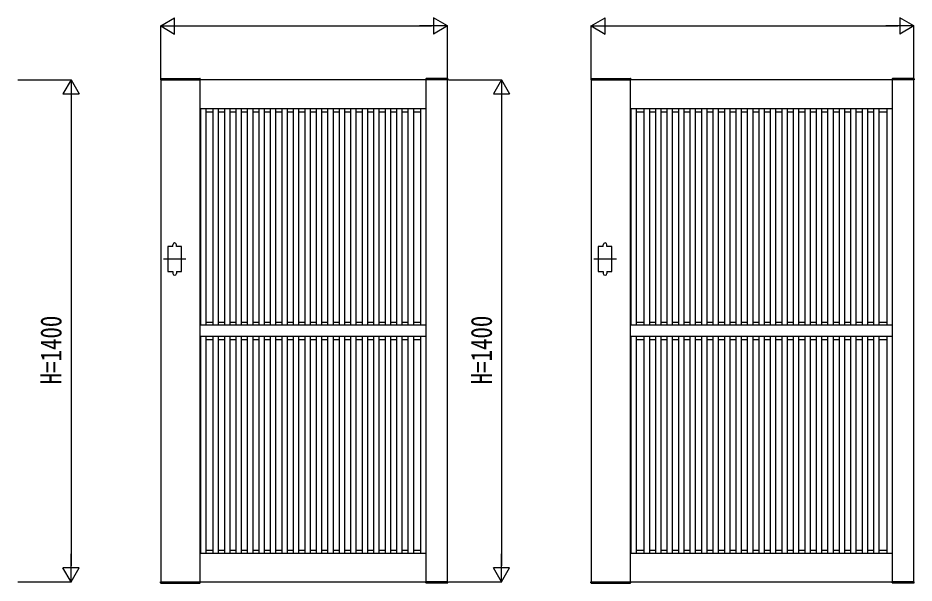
# Model space of a CAD drawing. Units: millimetres, scale not verified. Extents: x -8410 to 8410, y -5940 to 5940.
# Drawn here: x -1008 to 1491, y -1054 to 522 of the extents above; entities that cross this region are included whole.
import ezdxf
from ezdxf.enums import TextEntityAlignment as Align

# ---------------------------------------------------------------- set-up
doc = ezdxf.new("R2010")
doc.units = ezdxf.units.MM
doc.header["$LTSCALE"] = 30
for name, color, linetype in [('0-2_YKK_11', 7, 'Continuous'), ('0-3_YKK_A1', 4, 'Continuous'), ('0-4_YKK_D', 6, 'Continuous')]:
    doc.layers.add(name, color=color, linetype=linetype)
doc.styles.add('ＭＳ ゴシック', font='')
doc.styles.get('ＭＳ ゴシック').set_extended_font_data('MS Gothic')

msp = doc.modelspace()

# ---------------------------------------------------------------- linework, layer by layer
at = {"layer": '0-2_YKK_11'}
for p, q in [((-499.96, -1050), (-499.96, 350)), ((130.04, -1050), (130.04, 350)), ((700.04, -1050), (700.04, 350)), ((1430.04, -1050), (1430.04, 350)), ((-499.96, 270), (130.04, 270)), ((700.04, 270), (1430.04, 270)), ((130.04, -334.5), (-499.96, -334.5)), ((1430.04, -334.5), (700.04, -334.5)), ((130.04, -365.5), (-499.96, -365.5)), ((1430.04, -365.5), (700.04, -365.5)), ((-499.96, -970), (130.04, -970)), ((700.04, -970), (1430.04, -970))]:
    msp.add_line(p, q, dxfattribs=at)
for points in [[(-609.96, 350), (-609.96, -1050), (190.04, -1050), (190.04, 350)], [(590.04, 350), (590.04, -1050), (1490.04, -1050), (1490.04, 350)]]:
    msp.add_lwpolyline(points, close=True, dxfattribs=at)
at = {"layer": '0-3_YKK_A1'}
for p, q in [((-610.33, 352.55), (-610.46, 350)), ((-610.46, 350), (-499.46, 350)), ((-609.33, 353.5), (-500.59, 353.5)), ((-499.59, 352.55), (-499.46, 350)), ((129.67, 352.55), (129.54, 350)), ((190.54, 350), (129.54, 350)), ((189.41, 353.5), (130.67, 353.5)), ((190.41, 352.55), (190.54, 350)), ((589.67, 352.55), (589.54, 350)), ((589.54, 350), (700.54, 350)), ((590.67, 353.5), (699.41, 353.5)), ((700.41, 352.55), (700.54, 350)), ((1429.67, 352.55), (1429.54, 350)), ((1490.54, 350), (1429.54, 350)), ((1489.41, 353.5), (1430.67, 353.5)), ((1490.41, 352.55), (1490.54, 350)), ((-499.96, 260.9), (-499.16, 260.9)), ((-499.16, 270), (-499.16, -334.5)), ((-484.16, 270), (-484.16, -334.5)), ((-484.16, 260.9), (-464.46, 260.9)), ((-464.46, 270), (-464.46, -334.5)), ((-449.46, 270), (-449.46, -334.5)), ((-449.46, 260.9), (-432.46, 260.9)), ((-432.46, 270), (-432.46, -334.5)), ((-417.46, 270), (-417.46, -334.5)), ((-417.46, 260.9), (-400.46, 260.9)), ((-400.46, 270), (-400.46, -334.5)), ((-385.46, 270), (-385.46, -334.5)), ((-385.46, 260.9), (-368.46, 260.9)), ((-368.46, 270), (-368.46, -334.5)), ((-353.46, 270), (-353.46, -334.5)), ((-353.46, 260.9), (-336.46, 260.9)), ((-336.46, 270), (-336.46, -334.5)), ((-321.46, 270), (-321.46, -334.5)), ((-321.46, 260.9), (-304.46, 260.9)), ((-304.46, 270), (-304.46, -334.5)), ((-289.46, 270), (-289.46, -334.5)), ((-289.46, 260.9), (-272.46, 260.9)), ((-272.46, 270), (-272.46, -334.5)), ((-257.46, 270), (-257.46, -334.5)), ((-257.46, 260.9), (-240.46, 260.9)), ((-240.46, 270), (-240.46, -334.5)), ((-225.46, 270), (-225.46, -334.5)), ((-225.46, 260.9), (-208.46, 260.9)), ((-208.46, 270), (-208.46, -334.5)), ((-193.46, 270), (-193.46, -334.5)), ((-193.46, 260.9), (-176.46, 260.9)), ((-176.46, 270), (-176.46, -334.5)), ((-161.46, 270), (-161.46, -334.5)), ((-161.46, 260.9), (-144.46, 260.9)), ((-144.46, 270), (-144.46, -334.5)), ((-129.46, 270), (-129.46, -334.5)), ((-129.46, 260.9), (-112.46, 260.9)), ((-112.46, 270), (-112.46, -334.5)), ((-97.46, 270), (-97.46, -334.5)), ((-97.46, 260.9), (-80.46, 260.9)), ((-80.46, 270), (-80.46, -334.5)), ((-65.46, 270), (-65.46, -334.5)), ((-65.46, 260.9), (-48.46, 260.9)), ((-48.46, 270), (-48.46, -334.5)), ((-33.46, 270), (-33.46, -334.5)), ((-33.46, 260.9), (-16.46, 260.9)), ((-16.46, 270), (-16.46, -334.5)), ((-1.46, 270), (-1.46, -334.5)), ((-1.46, 260.9), (15.54, 260.9)), ((15.54, 270), (15.54, -334.5)), ((30.54, 270), (30.54, -334.5)), ((30.54, 260.9), (47.54, 260.9)), ((47.54, 270), (47.54, -334.5)), ((62.54, 270), (62.54, -334.5)), ((62.54, 260.9), (79.54, 260.9)), ((79.54, 270), (79.54, -334.5)), ((94.54, 270), (94.54, -334.5)), ((94.54, 260.9), (114.24, 260.9)), ((114.24, 270), (114.24, -334.5)), ((129.24, 270), (129.24, -334.5)), ((129.24, 260.9), (130.04, 260.9)), ((700.04, 260.9), (700.84, 260.9)), ((700.84, 270), (700.84, -334.5)), ((715.84, 270), (715.84, -334.5)), ((715.84, 260.9), (737.54, 260.9)), ((737.54, 270), (737.54, -334.5)), ((752.54, 270), (752.54, -334.5)), ((752.54, 260.9), (769.54, 260.9)), ((769.54, 270), (769.54, -334.5)), ((784.54, 270), (784.54, -334.5)), ((784.54, 260.9), (801.54, 260.9)), ((801.54, 270), (801.54, -334.5)), ((816.54, 270), (816.54, -334.5)), ((816.54, 260.9), (833.54, 260.9)), ((833.54, 270), (833.54, -334.5)), ((848.54, 270), (848.54, -334.5)), ((848.54, 260.9), (865.54, 260.9)), ((865.54, 270), (865.54, -334.5)), ((880.54, 270), (880.54, -334.5)), ((880.54, 260.9), (897.54, 260.9)), ((897.54, 270), (897.54, -334.5)), ((912.54, 270), (912.54, -334.5)), ((912.54, 260.9), (929.54, 260.9)), ((929.54, 270), (929.54, -334.5)), ((944.54, 270), (944.54, -334.5)), ((944.54, 260.9), (961.54, 260.9)), ((961.54, 270), (961.54, -334.5)), ((976.54, 270), (976.54, -334.5)), ((976.54, 260.9), (993.54, 260.9)), ((993.54, 270), (993.54, -334.5)), ((1008.54, 270), (1008.54, -334.5)), ((1008.54, 260.9), (1025.54, 260.9)), ((1025.54, 270), (1025.54, -334.5)), ((1040.54, 270), (1040.54, -334.5)), ((1040.54, 260.9), (1057.54, 260.9)), ((1057.54, 270), (1057.54, -334.5)), ((1072.54, 270), (1072.54, -334.5)), ((1072.54, 260.9), (1089.54, 260.9)), ((1089.54, 270), (1089.54, -334.5)), ((1104.54, 270), (1104.54, -334.5)), ((1104.54, 260.9), (1121.54, 260.9)), ((1121.54, 270), (1121.54, -334.5)), ((1136.54, 270), (1136.54, -334.5)), ((1136.54, 260.9), (1153.54, 260.9)), ((1153.54, 270), (1153.54, -334.5)), ((1168.54, 270), (1168.54, -334.5)), ((1168.54, 260.9), (1185.54, 260.9)), ((1185.54, 270), (1185.54, -334.5)), ((1200.54, 270), (1200.54, -334.5)), ((1200.54, 260.9), (1217.54, 260.9)), ((1217.54, 270), (1217.54, -334.5)), ((1232.54, 270), (1232.54, -334.5)), ((1232.54, 260.9), (1249.54, 260.9)), ((1249.54, 270), (1249.54, -334.5)), ((1264.54, 270), (1264.54, -334.5)), ((1264.54, 260.9), (1281.54, 260.9)), ((1281.54, 270), (1281.54, -334.5)), ((1296.54, 270), (1296.54, -334.5)), ((1296.54, 260.9), (1313.54, 260.9)), ((1313.54, 270), (1313.54, -334.5)), ((1328.54, 270), (1328.54, -334.5)), ((1328.54, 260.9), (1345.54, 260.9)), ((1345.54, 270), (1345.54, -334.5)), ((1360.54, 270), (1360.54, -334.5)), ((1360.54, 260.9), (1377.54, 260.9)), ((1377.54, 270), (1377.54, -334.5)), ((1392.54, 270), (1392.54, -334.5)), ((1392.54, 260.9), (1414.24, 260.9)), ((1414.24, 270), (1414.24, -334.5)), ((1429.24, 270), (1429.24, -334.5)), ((1429.24, 260.9), (1430.04, 260.9)), ((-575.96, -115), (-575.96, -110)), ((-565.96, -115), (-565.96, -110)), ((624.04, -115), (624.04, -110)), ((634.04, -115), (634.04, -110)), ((-539.46, -150), (-602.46, -150)), ((660.54, -150), (597.54, -150)), ((-575.96, -185), (-575.96, -190)), ((-565.96, -185), (-565.96, -190)), ((624.04, -185), (624.04, -190)), ((634.04, -185), (634.04, -190)), ((-499.96, -326), (-499.16, -326)), ((-484.16, -326), (-464.46, -326)), ((-449.46, -326), (-432.46, -326)), ((-417.46, -326), (-400.46, -326)), ((-385.46, -326), (-368.46, -326)), ((-353.46, -326), (-336.46, -326)), ((-321.46, -326), (-304.46, -326)), ((-289.46, -326), (-272.46, -326)), ((-257.46, -326), (-240.46, -326)), ((-225.46, -326), (-208.46, -326)), ((-193.46, -326), (-176.46, -326)), ((-161.46, -326), (-144.46, -326)), ((-129.46, -326), (-112.46, -326)), ((-97.46, -326), (-80.46, -326)), ((-65.46, -326), (-48.46, -326)), ((-33.46, -326), (-16.46, -326)), ((-1.46, -326), (15.54, -326)), ((30.54, -326), (47.54, -326)), ((62.54, -326), (79.54, -326)), ((94.54, -326), (114.24, -326)), ((129.24, -326), (130.04, -326)), ((700.04, -326), (700.84, -326)), ((715.84, -326), (737.54, -326)), ((752.54, -326), (769.54, -326)), ((784.54, -326), (801.54, -326)), ((816.54, -326), (833.54, -326)), ((848.54, -326), (865.54, -326)), ((880.54, -326), (897.54, -326)), ((912.54, -326), (929.54, -326)), ((944.54, -326), (961.54, -326)), ((976.54, -326), (993.54, -326)), ((1008.54, -326), (1025.54, -326)), ((1040.54, -326), (1057.54, -326)), ((1072.54, -326), (1089.54, -326)), ((1104.54, -326), (1121.54, -326)), ((1136.54, -326), (1153.54, -326)), ((1168.54, -326), (1185.54, -326)), ((1200.54, -326), (1217.54, -326)), ((1232.54, -326), (1249.54, -326)), ((1264.54, -326), (1281.54, -326)), ((1296.54, -326), (1313.54, -326)), ((1328.54, -326), (1345.54, -326)), ((1360.54, -326), (1377.54, -326)), ((1392.54, -326), (1414.24, -326)), ((1429.24, -326), (1430.04, -326)), ((-499.96, -374.6), (-499.16, -374.6)), ((-499.16, -365.5), (-499.16, -970)), ((-484.16, -365.5), (-484.16, -970)), ((-484.16, -374.6), (-464.46, -374.6)), ((-464.46, -365.5), (-464.46, -970)), ((-449.46, -365.5), (-449.46, -970)), ((-449.46, -374.6), (-432.46, -374.6)), ((-432.46, -365.5), (-432.46, -970)), ((-417.46, -365.5), (-417.46, -970)), ((-417.46, -374.6), (-400.46, -374.6)), ((-400.46, -365.5), (-400.46, -970)), ((-385.46, -365.5), (-385.46, -970)), ((-385.46, -374.6), (-368.46, -374.6)), ((-368.46, -365.5), (-368.46, -970)), ((-353.46, -365.5), (-353.46, -970)), ((-353.46, -374.6), (-336.46, -374.6)), ((-336.46, -365.5), (-336.46, -970)), ((-321.46, -365.5), (-321.46, -970)), ((-321.46, -374.6), (-304.46, -374.6)), ((-304.46, -365.5), (-304.46, -970)), ((-289.46, -365.5), (-289.46, -970)), ((-289.46, -374.6), (-272.46, -374.6)), ((-272.46, -365.5), (-272.46, -970)), ((-257.46, -365.5), (-257.46, -970)), ((-257.46, -374.6), (-240.46, -374.6)), ((-240.46, -365.5), (-240.46, -970)), ((-225.46, -365.5), (-225.46, -970)), ((-225.46, -374.6), (-208.46, -374.6)), ((-208.46, -365.5), (-208.46, -970)), ((-193.46, -365.5), (-193.46, -970)), ((-193.46, -374.6), (-176.46, -374.6)), ((-176.46, -365.5), (-176.46, -970)), ((-161.46, -365.5), (-161.46, -970)), ((-161.46, -374.6), (-144.46, -374.6)), ((-144.46, -365.5), (-144.46, -970)), ((-129.46, -365.5), (-129.46, -970)), ((-129.46, -374.6), (-112.46, -374.6)), ((-112.46, -365.5), (-112.46, -970)), ((-97.46, -365.5), (-97.46, -970)), ((-97.46, -374.6), (-80.46, -374.6)), ((-80.46, -365.5), (-80.46, -970)), ((-65.46, -365.5), (-65.46, -970)), ((-65.46, -374.6), (-48.46, -374.6)), ((-48.46, -365.5), (-48.46, -970)), ((-33.46, -365.5), (-33.46, -970)), ((-33.46, -374.6), (-16.46, -374.6)), ((-16.46, -365.5), (-16.46, -970)), ((-1.46, -365.5), (-1.46, -970)), ((-1.46, -374.6), (15.54, -374.6)), ((15.54, -365.5), (15.54, -970)), ((30.54, -365.5), (30.54, -970)), ((30.54, -374.6), (47.54, -374.6)), ((47.54, -365.5), (47.54, -970)), ((62.54, -365.5), (62.54, -970)), ((62.54, -374.6), (79.54, -374.6)), ((79.54, -365.5), (79.54, -970)), ((94.54, -365.5), (94.54, -970)), ((94.54, -374.6), (114.24, -374.6)), ((114.24, -365.5), (114.24, -970)), ((129.24, -365.5), (129.24, -970)), ((129.24, -374.6), (130.04, -374.6)), ((700.04, -374.6), (700.84, -374.6)), ((700.84, -365.5), (700.84, -970)), ((715.84, -365.5), (715.84, -970)), ((715.84, -374.6), (737.54, -374.6)), ((737.54, -365.5), (737.54, -970)), ((752.54, -365.5), (752.54, -970)), ((752.54, -374.6), (769.54, -374.6)), ((769.54, -365.5), (769.54, -970)), ((784.54, -365.5), (784.54, -970)), ((784.54, -374.6), (801.54, -374.6)), ((801.54, -365.5), (801.54, -970)), ((816.54, -365.5), (816.54, -970)), ((816.54, -374.6), (833.54, -374.6)), ((833.54, -365.5), (833.54, -970)), ((848.54, -365.5), (848.54, -970)), ((848.54, -374.6), (865.54, -374.6)), ((865.54, -365.5), (865.54, -970)), ((880.54, -365.5), (880.54, -970)), ((880.54, -374.6), (897.54, -374.6)), ((897.54, -365.5), (897.54, -970)), ((912.54, -365.5), (912.54, -970)), ((912.54, -374.6), (929.54, -374.6)), ((929.54, -365.5), (929.54, -970)), ((944.54, -365.5), (944.54, -970)), ((944.54, -374.6), (961.54, -374.6)), ((961.54, -365.5), (961.54, -970)), ((976.54, -365.5), (976.54, -970)), ((976.54, -374.6), (993.54, -374.6)), ((993.54, -365.5), (993.54, -970)), ((1008.54, -365.5), (1008.54, -970)), ((1008.54, -374.6), (1025.54, -374.6)), ((1025.54, -365.5), (1025.54, -970)), ((1040.54, -365.5), (1040.54, -970)), ((1040.54, -374.6), (1057.54, -374.6)), ((1057.54, -365.5), (1057.54, -970)), ((1072.54, -365.5), (1072.54, -970)), ((1072.54, -374.6), (1089.54, -374.6)), ((1089.54, -365.5), (1089.54, -970)), ((1104.54, -365.5), (1104.54, -970)), ((1104.54, -374.6), (1121.54, -374.6)), ((1121.54, -365.5), (1121.54, -970)), ((1136.54, -365.5), (1136.54, -970)), ((1136.54, -374.6), (1153.54, -374.6)), ((1153.54, -365.5), (1153.54, -970)), ((1168.54, -365.5), (1168.54, -970)), ((1168.54, -374.6), (1185.54, -374.6)), ((1185.54, -365.5), (1185.54, -970)), ((1200.54, -365.5), (1200.54, -970)), ((1200.54, -374.6), (1217.54, -374.6)), ((1217.54, -365.5), (1217.54, -970)), ((1232.54, -365.5), (1232.54, -970)), ((1232.54, -374.6), (1249.54, -374.6)), ((1249.54, -365.5), (1249.54, -970)), ((1264.54, -365.5), (1264.54, -970)), ((1264.54, -374.6), (1281.54, -374.6)), ((1281.54, -365.5), (1281.54, -970)), ((1296.54, -365.5), (1296.54, -970)), ((1296.54, -374.6), (1313.54, -374.6)), ((1313.54, -365.5), (1313.54, -970)), ((1328.54, -365.5), (1328.54, -970)), ((1328.54, -374.6), (1345.54, -374.6)), ((1345.54, -365.5), (1345.54, -970)), ((1360.54, -365.5), (1360.54, -970)), ((1360.54, -374.6), (1377.54, -374.6)), ((1377.54, -365.5), (1377.54, -970)), ((1392.54, -365.5), (1392.54, -970)), ((1392.54, -374.6), (1414.24, -374.6)), ((1414.24, -365.5), (1414.24, -970)), ((1429.24, -365.5), (1429.24, -970)), ((1429.24, -374.6), (1430.04, -374.6)), ((-499.96, -961.5), (-499.16, -961.5)), ((-484.16, -961.5), (-464.46, -961.5)), ((-449.46, -961.5), (-432.46, -961.5)), ((-417.46, -961.5), (-400.46, -961.5)), ((-385.46, -961.5), (-368.46, -961.5)), ((-353.46, -961.5), (-336.46, -961.5)), ((-321.46, -961.5), (-304.46, -961.5)), ((-289.46, -961.5), (-272.46, -961.5)), ((-257.46, -961.5), (-240.46, -961.5)), ((-225.46, -961.5), (-208.46, -961.5)), ((-193.46, -961.5), (-176.46, -961.5)), ((-161.46, -961.5), (-144.46, -961.5)), ((-129.46, -961.5), (-112.46, -961.5)), ((-97.46, -961.5), (-80.46, -961.5)), ((-65.46, -961.5), (-48.46, -961.5)), ((-33.46, -961.5), (-16.46, -961.5)), ((-1.46, -961.5), (15.54, -961.5)), ((30.54, -961.5), (47.54, -961.5)), ((62.54, -961.5), (79.54, -961.5)), ((94.54, -961.5), (114.24, -961.5)), ((129.24, -961.5), (130.04, -961.5)), ((700.04, -961.5), (700.84, -961.5)), ((715.84, -961.5), (737.54, -961.5)), ((752.54, -961.5), (769.54, -961.5)), ((784.54, -961.5), (801.54, -961.5)), ((816.54, -961.5), (833.54, -961.5)), ((848.54, -961.5), (865.54, -961.5)), ((880.54, -961.5), (897.54, -961.5)), ((912.54, -961.5), (929.54, -961.5)), ((944.54, -961.5), (961.54, -961.5)), ((976.54, -961.5), (993.54, -961.5)), ((1008.54, -961.5), (1025.54, -961.5)), ((1040.54, -961.5), (1057.54, -961.5)), ((1072.54, -961.5), (1089.54, -961.5)), ((1104.54, -961.5), (1121.54, -961.5)), ((1136.54, -961.5), (1153.54, -961.5)), ((1168.54, -961.5), (1185.54, -961.5)), ((1200.54, -961.5), (1217.54, -961.5)), ((1232.54, -961.5), (1249.54, -961.5)), ((1264.54, -961.5), (1281.54, -961.5)), ((1296.54, -961.5), (1313.54, -961.5)), ((1328.54, -961.5), (1345.54, -961.5)), ((1360.54, -961.5), (1377.54, -961.5)), ((1392.54, -961.5), (1414.24, -961.5)), ((1429.24, -961.5), (1430.04, -961.5)), ((-610.46, -1050), (-499.46, -1050)), ((-610.33, -1052.55), (-610.46, -1050)), ((-609.33, -1053.5), (-500.59, -1053.5)), ((-499.59, -1052.55), (-499.46, -1050)), ((190.54, -1050), (129.54, -1050)), ((129.67, -1052.55), (129.54, -1050)), ((189.41, -1053.5), (130.67, -1053.5)), ((190.41, -1052.55), (190.54, -1050)), ((589.54, -1050), (700.54, -1050)), ((589.67, -1052.55), (589.54, -1050)), ((590.67, -1053.5), (699.41, -1053.5)), ((700.41, -1052.55), (700.54, -1050)), ((1490.54, -1050), (1429.54, -1050)), ((1429.67, -1052.55), (1429.54, -1050)), ((1489.41, -1053.5), (1430.67, -1053.5)), ((1490.41, -1052.55), (1490.54, -1050))]:
    msp.add_line(p, q, dxfattribs=at)
for points in [[(-575.96, -115), (-589.96, -115), (-589.96, -185), (-575.96, -185)], [(-565.96, -185), (-551.96, -185), (-551.96, -115), (-565.96, -115)], [(624.04, -115), (610.04, -115), (610.04, -185), (624.04, -185)], [(634.04, -185), (648.04, -185), (648.04, -115), (634.04, -115)]]:
    msp.add_lwpolyline(points, dxfattribs=at)
for centre, radius, start, end in [((-609.33, 352.5), 1, 90, 177), ((-500.59, 352.5), 1, 3, 90), ((130.67, 352.5), 1, 90, 177), ((189.41, 352.5), 1, 3, 90), ((590.67, 352.5), 1, 90, 177), ((699.41, 352.5), 1, 3, 90), ((1430.67, 352.5), 1, 90, 177), ((1489.41, 352.5), 1, 3, 90), ((-570.96, -110), 5, 0, 180), ((629.04, -110), 5, 0, 180), ((-570.96, -190), 5, 180, 0), ((629.04, -190), 5, 180, 0), ((-609.33, -1052.5), 1, 183, 270), ((-500.59, -1052.5), 1, 270, 357), ((130.67, -1052.5), 1, 183, 270), ((189.41, -1052.5), 1, 270, 357), ((590.67, -1052.5), 1, 183, 270), ((699.41, -1052.5), 1, 270, 357), ((1430.67, -1052.5), 1, 183, 270), ((1489.41, -1052.5), 1, 270, 357)]:
    msp.add_arc(centre, radius, start, end, dxfattribs=at)
at = {"layer": '0-4_YKK_D'}
for p, q in [((-609.96, 500), (-570.99, 522.5)), ((-609.96, 352), (-609.96, 501)), ((-609.96, 500), (-570.99, 477.5)), ((-609.96, 500), (-532.02, 500)), ((-570.99, 477.5), (-570.99, 522.5)), ((-564.96, 500), (145.04, 500)), ((190.04, 500), (112.1, 500)), ((190.04, 500), (151.07, 522.5)), ((151.07, 522.5), (151.07, 477.5)), ((190.04, 500), (151.07, 477.5)), ((190.04, 352), (190.04, 501)), ((590.04, 500), (629.01, 522.5)), ((590.04, 352), (590.04, 501)), ((590.04, 500), (629.01, 477.5)), ((590.04, 500), (667.98, 500)), ((629.01, 477.5), (629.01, 522.5)), ((635.04, 500), (1445.04, 500)), ((1490.04, 500), (1412.1, 500)), ((1490.04, 500), (1451.07, 522.5)), ((1451.07, 522.5), (1451.07, 477.5)), ((1490.04, 500), (1451.07, 477.5)), ((1490.04, 352), (1490.04, 501)), ((-1007.96, 350), (-858.96, 350)), ((-859.96, 350), (-882.46, 311.03)), ((-859.96, 350), (-837.46, 311.03)), ((-859.96, 350), (-859.96, 272.06)), ((192.04, 350), (341.04, 350)), ((340.04, 350), (317.54, 311.03)), ((340.04, 350), (362.54, 311.03)), ((340.04, 350), (340.04, 272.06)), ((-882.46, 311.03), (-837.46, 311.03)), ((-859.96, 305), (-859.96, -1005)), ((317.54, 311.03), (362.54, 311.03)), ((340.04, 305), (340.04, -1005)), ((-859.96, -1050), (-859.96, -972.06)), ((340.04, -1050), (340.04, -972.06)), ((-859.96, -1050), (-882.46, -1011.03)), ((-837.46, -1011.03), (-882.46, -1011.03)), ((-859.96, -1050), (-837.46, -1011.03)), ((340.04, -1050), (317.54, -1011.03)), ((362.54, -1011.03), (317.54, -1011.03)), ((340.04, -1050), (362.54, -1011.03)), ((-1007.96, -1050), (-858.96, -1050)), ((192.04, -1050), (341.04, -1050))]:
    msp.add_line(p, q, dxfattribs=at)

# ---------------------------------------------------------------- texts
at = {"layer": '0-4_YKK_D', "style": 'ＭＳ ゴシック', "width": 0.8}
for p in [(-868.96, -499.33), (331.04, -499.33)]:
    msp.add_text('H=1400', height=58.65, rotation=90, dxfattribs=at).set_placement(p, align=Align.BOTTOM_LEFT)

doc.saveas('drawing.dxf')
